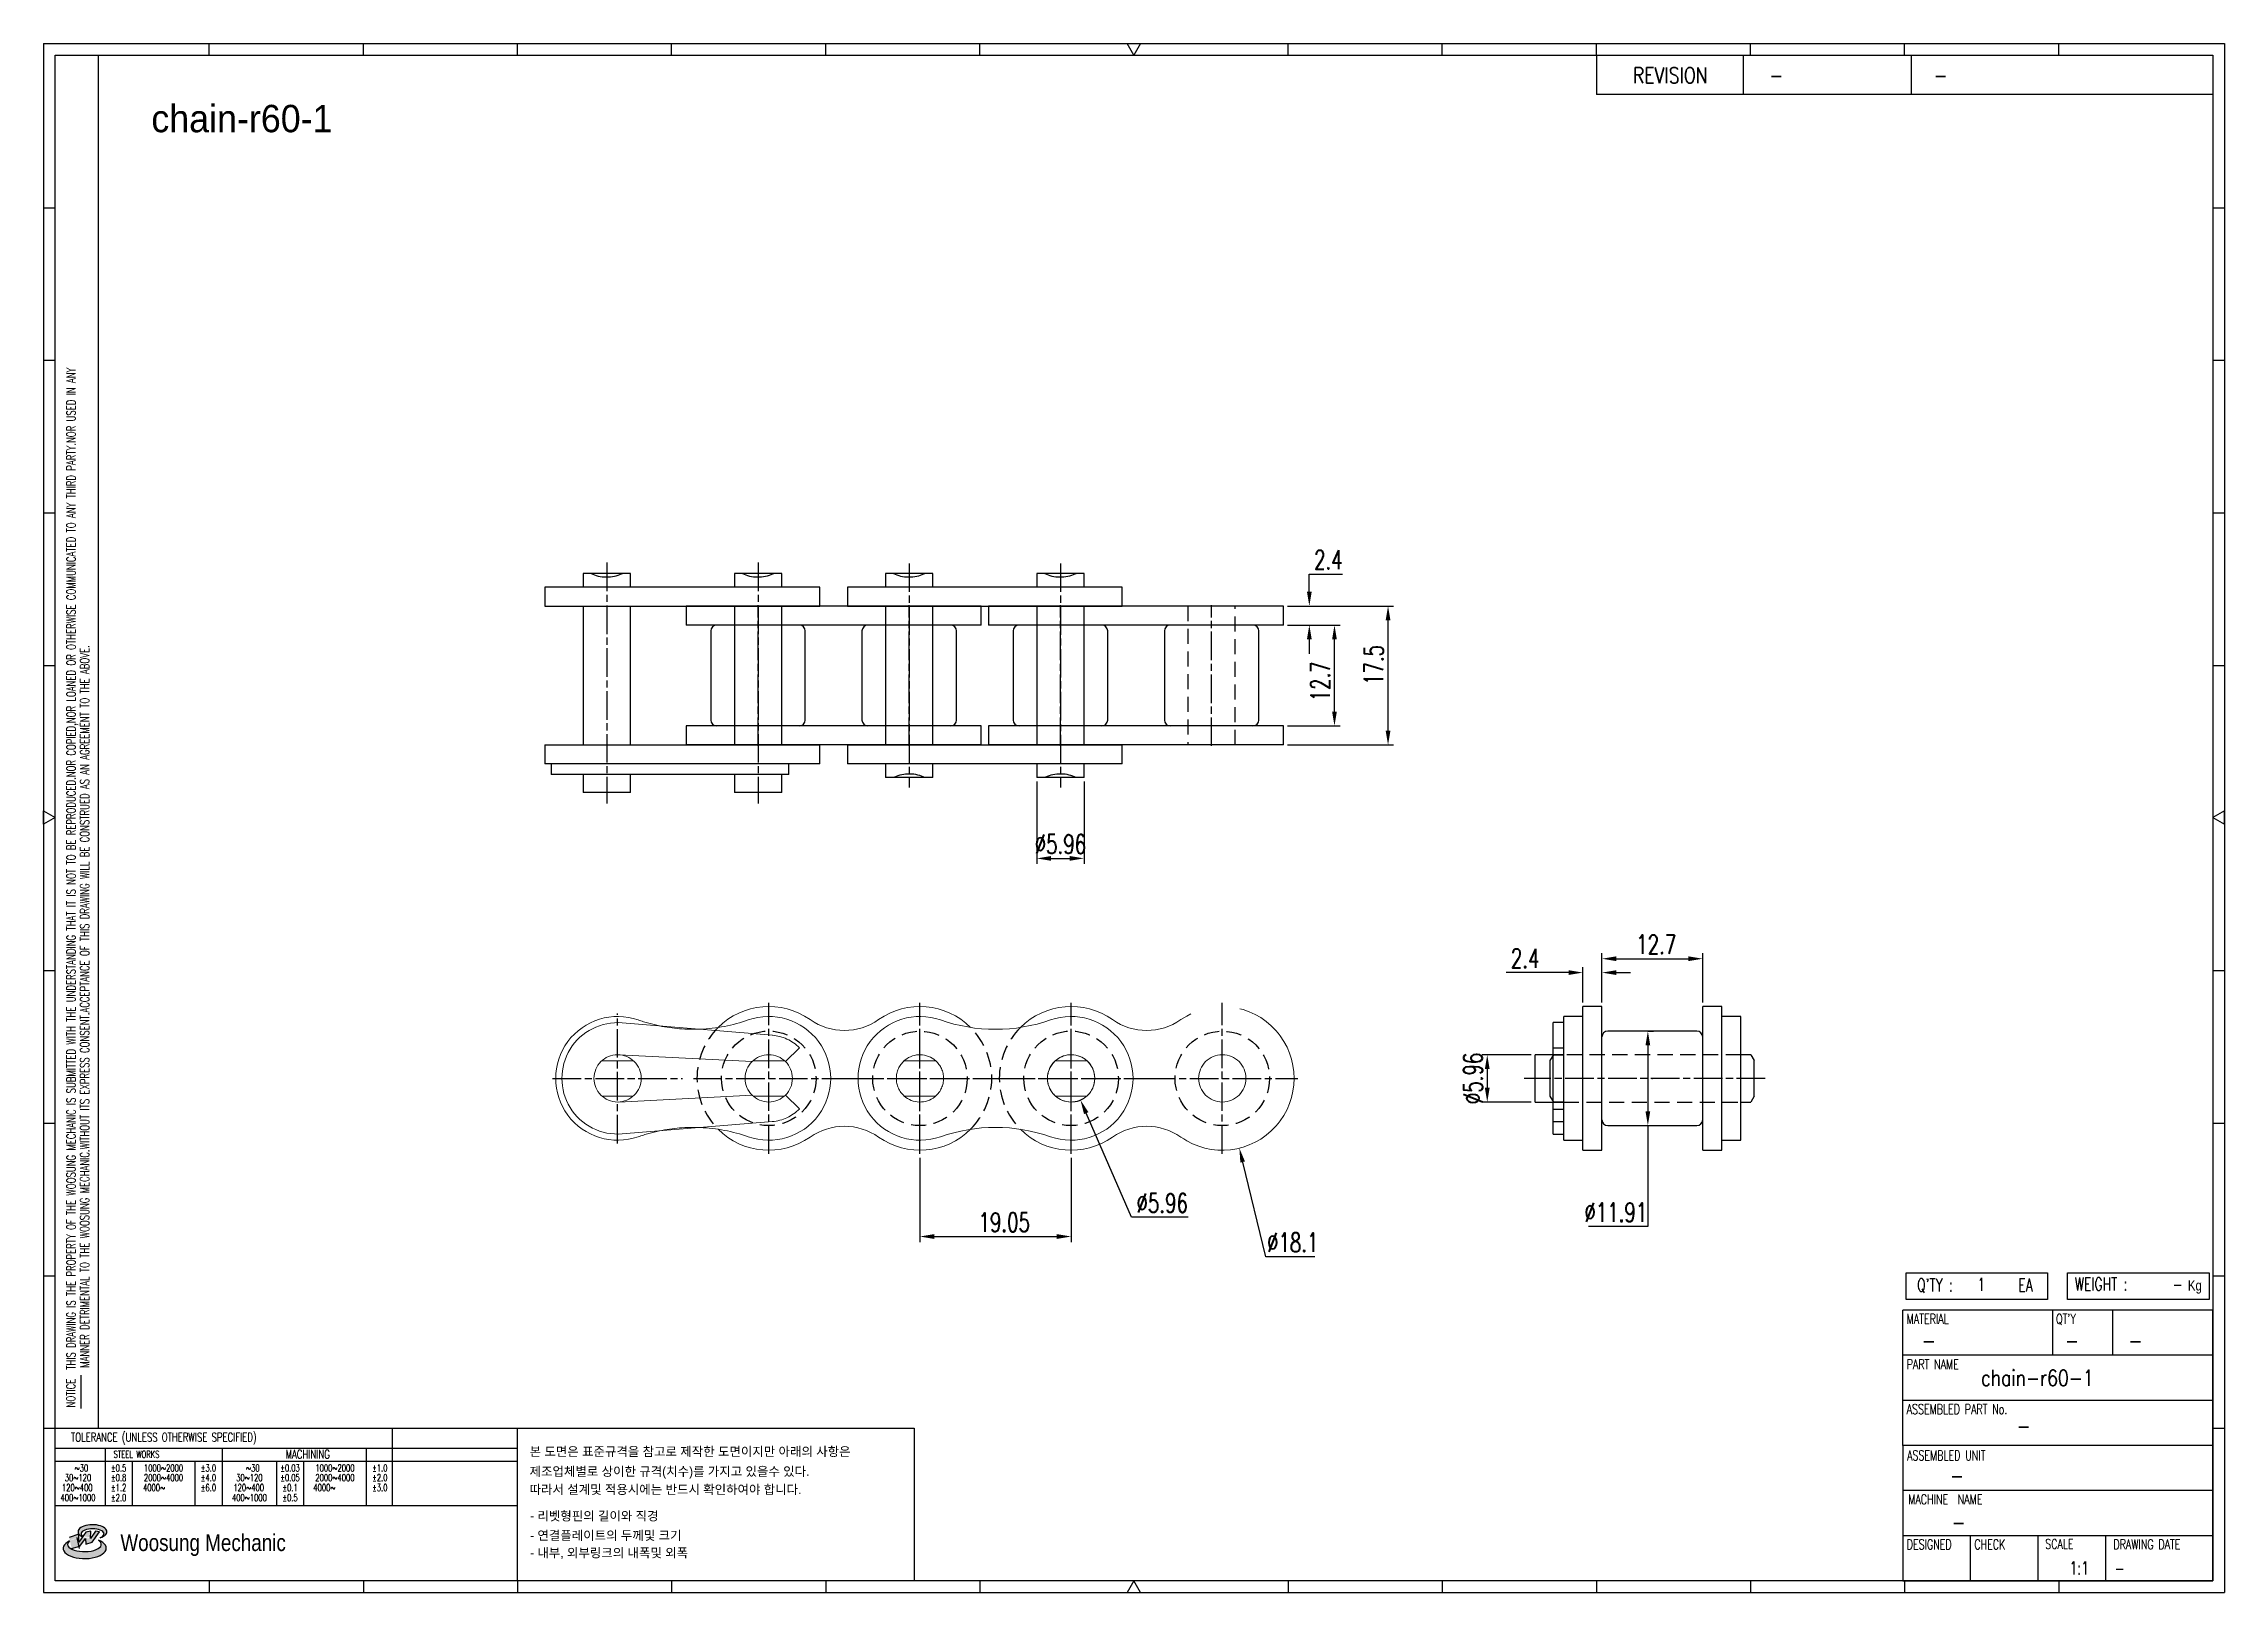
# Model space of a CAD drawing. Header units: millimetres. Extents: x 24932 to 25206, y 34 to 229.
import ezdxf
from ezdxf.enums import TextEntityAlignment as Align

# ---------------------------------------------------------------- set-up
doc = ezdxf.new("R2010")
doc.units = ezdxf.units.MM
for name, pattern in [('AM_ISO08W050', [18, 12, -1.5, 3, -1.5]), ('CENTER', [50.8, 31.75, -6.35, 6.35, -6.35]), ('HIDDEN', [9.525, 6.35, -3.175])]:
    doc.linetypes.add(name, pattern=pattern)
doc.layers.get('Defpoints').update_dxf_attribs({"color": 80})
doc.layers.add('2', color=7, linetype='CENTER', lineweight=13)
doc.layers.add('CL1', color=140, linetype='AM_ISO08W050', lineweight=25)
for name, color, linetype in [('3', 7, 'Continuous'), ('HID-01', 2, 'HIDDEN'), ('S-DIM', 7, 'Continuous'), ('TITLE', 7, 'Continuous'), ('도면레이아웃', 7, 'Continuous')]:
    doc.layers.add(name, color=color, linetype=linetype)
doc.styles.add('HAN', font='ROMANS.shx', dxfattribs={"width": 0.7, "bigfont": 'whgtxt.shx'})
doc.styles.add('HKD_ST2', font='romans.shx', dxfattribs={"width": 0.7, "height": 4, "bigfont": '@extfont2.shx'})
doc.styles.add('HSG', font='SIMPLEX.shx', dxfattribs={"width": 0.7, "bigfont": 'HSG.shx'})
doc.styles.add('MtXpl_', font='Gulim.ttf')
doc.styles.add('SLDTEXTSTYLE4', font='arial.ttf', dxfattribs={"width": 0.8})
doc.styles.get("Standard").update_dxf_attribs({"font": 'arial.ttf'})
doc.dimstyles.new('APP1', dxfattribs={"dimtxt": 2.4, "dimasz": 1.8, "dimexe": 0.7, "dimexo": 0.5, "dimgap": 0.6, "dimtad": 1, "dimtoh": 1, "dimrnd": 0.01, "dimzin": 9, "dimdsep": 46, "dimtxsty": 'HSG', "dimcen": 0, "dimclrd": 1, "dimclre": 1, "dimclrt": 256, "dimazin": 2, "dimtp": 1, "dimtm": 1, "dimtfac": 0.5, "dimtofl": 0, "dimtmove": 0, "dimatfit": 3, "dimfxl": 0, "dimtvp": 1, "dimtolj": 2, "dimlwd": -1, "dimlwe": -1, "dimarcsym": 0})

# ---------------------------------------------------------------- blocks, each defined once
blk = doc.blocks.new('as5tr')
at = {"layer": '3'}
for p, q in [((85.25, 8.75), (48.1, 8.75)), ((48.1, 8.75), (48.1, 6.35)), ((85.25, 6.35), (85.25, 8.75)), ((85.25, 6.35), (48.1, 6.35)), ((51.195, 5.61158), (51.195, -5.61158)), ((63.105, -5.61158), (63.105, 5.61158)), ((70.245, 5.61158), (70.245, -5.61158)), ((82.155, -5.61158), (82.155, 5.61158)), ((85.25, -6.35), (48.1, -6.35)), ((48.1, -6.35), (48.1, -8.75)), ((85.25, -8.75), (85.25, -6.35)), ((85.25, -8.75), (48.1, -8.75))]:
    blk.add_line(p, q, dxfattribs=at)
for centre, start, end in [((51.93342, 5.61158), 90, 180), ((62.36658, 5.61158), 360, 90), ((70.98342, 5.61158), 90, 180), ((81.41658, 5.61158), 360, 90), ((51.93342, -5.61158), 180, 270), ((62.36658, -5.61158), 270, 0), ((70.98342, -5.61158), 180, 270), ((81.41658, -5.61158), 270, 0)]:
    blk.add_arc(centre, 0.73842, start, end, dxfattribs=at)
at = {"layer": 'CL1', "ltscale": 0.3}
for p, q in [((57.15, -8.87), (57.15, 8.87)), ((76.2, -8.87), (76.2, 8.87))]:
    blk.add_line(p, q, dxfattribs=at)
at = {"layer": 'HID-01', "ltscale": 0.3}
for p, q in [((54.17, 8.75), (54.17, -8.75)), ((60.13, -8.75), (60.13, 8.75)), ((73.22, 8.75), (73.22, -8.75)), ((79.18, -8.75), (79.18, 8.75))]:
    blk.add_line(p, q, dxfattribs=at)
blk = doc.blocks.new('45adsrfgeg')
at = {"layer": '3'}
for p, q in [((64.95, 11.15), (30.3, 11.15)), ((30.3, 11.15), (30.3, 8.75)), ((41.08, 12.85), (35.12, 12.85)), ((35.12, 12.85), (35.12, 11.15)), ((41.08, 11.15), (41.08, 12.85)), ((60.13, 12.85), (54.17, 12.85)), ((54.17, 12.85), (54.17, 11.15)), ((60.13, 11.15), (60.13, 12.85)), ((64.95, 8.75), (64.95, 11.15)), ((30.3, 8.75), (64.95, 8.75)), ((35.12, 8.75), (35.12, -8.75)), ((41.08, -8.75), (41.08, 8.75)), ((54.17, 8.75), (54.17, -8.75)), ((60.13, -8.75), (60.13, 8.75)), ((30.3, -8.75), (64.95, -8.75)), ((30.3, -8.75), (30.3, -11.15)), ((64.95, -11.15), (64.95, -8.75)), ((64.95, -11.15), (30.3, -11.15)), ((35.12, -11.15), (35.12, -12.85)), ((41.08, -12.85), (35.12, -12.85)), ((41.08, -12.85), (41.08, -11.15)), ((54.17, -11.15), (54.17, -12.85)), ((60.13, -12.85), (54.17, -12.85)), ((60.13, -12.85), (60.13, -11.15))]:
    blk.add_line(p, q, dxfattribs=at)
for points in [[(36.13, 12.85), (36.33, 12.76), (36.55, 12.67), (36.77, 12.6), (37.01, 12.54), (37.26, 12.49), (37.51, 12.45), (37.77, 12.43), (38.03, 12.42), (38.29, 12.42), (38.55, 12.44), (38.8, 12.47), (39.05, 12.51), (39.29, 12.56), (39.53, 12.63), (39.75, 12.71), (39.96, 12.8), (40.07, 12.85)], [(55.18, 12.85), (55.38, 12.76), (55.6, 12.67), (55.82, 12.6), (56.06, 12.54), (56.31, 12.49), (56.56, 12.45), (56.82, 12.43), (57.08, 12.42), (57.34, 12.42), (57.6, 12.44), (57.85, 12.47), (58.1, 12.51), (58.34, 12.56), (58.58, 12.63), (58.8, 12.71), (59.01, 12.8), (59.12, 12.85)], [(40.07, -12.85), (39.87, -12.76), (39.65, -12.67), (39.43, -12.6), (39.19, -12.54), (38.94, -12.49), (38.69, -12.45), (38.43, -12.43), (38.17, -12.42), (37.91, -12.42), (37.65, -12.44), (37.4, -12.47), (37.15, -12.51), (36.91, -12.56), (36.67, -12.63), (36.45, -12.71), (36.24, -12.8), (36.13, -12.85)], [(59.12, -12.85), (58.92, -12.76), (58.7, -12.67), (58.48, -12.6), (58.24, -12.54), (57.99, -12.49), (57.74, -12.45), (57.48, -12.43), (57.22, -12.42), (56.96, -12.42), (56.7, -12.44), (56.45, -12.47), (56.2, -12.51), (55.96, -12.56), (55.72, -12.63), (55.5, -12.71), (55.29, -12.8), (55.18, -12.85)]]:
    blk.add_lwpolyline(points, dxfattribs=at)
at = {"layer": 'CL1', "ltscale": 0.3}
for p, q in [((38.1, 14.13), (38.1, -14.13)), ((57.15, 14.13), (57.15, -14.13))]:
    blk.add_line(p, q, dxfattribs=at)
blk = doc.blocks.new('rt67sfg')
at = {"layer": '3'}
for p, q in [((26.85, 11.15), (-7.8, 11.15)), ((-7.8, 11.15), (-7.8, 8.75)), ((-2.98, 12.85), (-2.98, 11.15)), ((2.98, 12.85), (-2.98, 12.85)), ((2.98, 11.15), (2.98, 12.85)), ((16.07, 12.85), (16.07, 11.15)), ((22.03, 12.85), (16.07, 12.85)), ((22.03, 11.15), (22.03, 12.85)), ((26.85, 8.75), (26.85, 11.15)), ((-7.8, 8.75), (26.85, 8.75)), ((-2.98, 8.75), (-2.98, -8.75)), ((2.98, -8.75), (2.98, 8.75)), ((16.07, 8.75), (16.07, -8.75)), ((22.03, -8.75), (22.03, 8.75)), ((-7.8, -8.75), (26.85, -8.75)), ((-7.8, -8.75), (-7.8, -11.15)), ((26.85, -11.15), (26.85, -8.75)), ((26.85, -11.15), (-7.8, -11.15)), ((-7.02, -11.15), (-7.02, -12.48)), ((22.91, -12.48), (-7.02, -12.48)), ((-2.98, -12.48), (-2.98, -14.75)), ((2.98, -14.75), (2.98, -12.48)), ((16.07, -12.48), (16.07, -14.75)), ((22.03, -14.75), (22.03, -12.48)), ((22.91, -12.48), (22.91, -11.15)), ((2.98, -14.75), (-2.98, -14.75)), ((22.03, -14.75), (16.07, -14.75))]:
    blk.add_line(p, q, dxfattribs=at)
for points in [[(-1.97, 12.85), (-1.77, 12.76), (-1.55, 12.67), (-1.33, 12.6), (-1.09, 12.54), (-0.84, 12.49), (-0.59, 12.45), (-0.33, 12.43), (-0.07, 12.42), (0.19, 12.42), (0.45, 12.44), (0.7, 12.47), (0.95, 12.51), (1.19, 12.56), (1.43, 12.63), (1.65, 12.71), (1.86, 12.8), (1.97, 12.85)], [(17.08, 12.85), (17.28, 12.76), (17.5, 12.67), (17.72, 12.6), (17.96, 12.54), (18.21, 12.49), (18.46, 12.45), (18.72, 12.43), (18.98, 12.42), (19.24, 12.42), (19.5, 12.44), (19.75, 12.47), (20, 12.51), (20.24, 12.56), (20.48, 12.63), (20.7, 12.71), (20.91, 12.8), (21.02, 12.85)]]:
    blk.add_lwpolyline(points, dxfattribs=at)
at = {"layer": 'CL1', "ltscale": 0.3}
for p, q in [((0, 14.23), (0, -16.13)), ((19.05, 14.23), (19.05, -16.13))]:
    blk.add_line(p, q, dxfattribs=at)
blk = doc.blocks.new('r4t5')
at = {"layer": '2'}
for centre in [(57.15, 0), (76.2, 0)]:
    blk.add_circle(centre, 2.98, dxfattribs=at)
for centre, radius, start, end in [((57.15, 0), 9.05, 54.8472, 134.9023), ((76.2, 0), 9.05, 234.8472, 125.1528), ((66.67, 13.53), 7.49, 234.8472, 305.1528), ((57.15, 0), 9.05, 225.0977, 305.1528), ((66.67, -13.53), 7.49, 54.8472, 125.1528)]:
    blk.add_arc(centre, radius, start, end, dxfattribs=at)
at = {"layer": 'CL1', "ltscale": 0.3}
for p, q in [((57.15, -9.5), (57.15, 9.5)), ((76.2, -9.5), (76.2, 9.5)), ((47.65, 0), (66.65, 0)), ((66.7, 0), (85.7, 0))]:
    blk.add_line(p, q, dxfattribs=at)
at = {"layer": 'HID-01', "ltscale": 0.3}
for centre, radius in [((57.15, 0), 5.96), ((76.2, 0), 5.95)]:
    blk.add_circle(centre, radius, dxfattribs=at)
blk.add_arc((57.15, 0), 9.05, 134.9023, 225.0977, dxfattribs=at)
blk = doc.blocks.new('trgh')
at = {"layer": '2'}
for centre, radius, start, end in [((19.05, 0), 9.05, 54.8472, 134.9023), ((38.1, 0), 9.05, 45.0977, 125.1528), ((28.58, 13.53), 7.49, 234.8472, 305.1528), ((19.05, 0), 9.05, 225.0977, 305.1528), ((28.58, -13.53), 7.49, 54.8472, 125.1528), ((38.1, 0), 9.05, 234.8472, 314.9023)]:
    blk.add_arc(centre, radius, start, end, dxfattribs=at)
at = {"layer": 'CL1', "ltscale": 0.3}
for p, q in [((19.05, -9.5), (19.05, 9.5)), ((38.1, -9.5), (38.1, 9.5)), ((9.55, 0), (28.55, 0)), ((28.6, 0), (47.6, 0))]:
    blk.add_line(p, q, dxfattribs=at)
at = {"layer": 'HID-01', "ltscale": 0.3}
for centre, radius in [((19.05, 0), 5.96), ((38.1, 0), 5.95)]:
    blk.add_circle(centre, radius, dxfattribs=at)
for centre, start, end in [((19.05, 0), 134.9023, 225.0977), ((38.1, 0), 314.9023, 45.0977)]:
    blk.add_arc(centre, 9.05, start, end, dxfattribs=at)
blk = doc.blocks.new('6udfghad')
at = {"layer": '2'}
for p, q in [((40.07, 2.23), (36.13, 2.23)), ((59.12, 2.23), (55.18, 2.23)), ((40.07, -2.23), (36.13, -2.23)), ((59.12, -2.23), (55.18, -2.23))]:
    blk.add_line(p, q, dxfattribs=at)
for points in [[(40.07, 2.23), (39.87, 2.4), (39.65, 2.54), (39.43, 2.67), (39.19, 2.77), (38.94, 2.86), (38.69, 2.92), (38.43, 2.96), (38.17, 2.98), (37.91, 2.97), (37.65, 2.95), (37.4, 2.9), (37.15, 2.82), (36.91, 2.73), (36.67, 2.62), (36.45, 2.48), (36.24, 2.33), (36.13, 2.23)], [(59.12, 2.23), (58.92, 2.4), (58.7, 2.54), (58.48, 2.67), (58.24, 2.77), (57.99, 2.86), (57.74, 2.92), (57.48, 2.96), (57.22, 2.98), (56.96, 2.97), (56.7, 2.95), (56.45, 2.9), (56.2, 2.82), (55.96, 2.73), (55.72, 2.62), (55.5, 2.48), (55.29, 2.33), (55.18, 2.23)], [(36.13, -2.23), (36.33, -2.4), (36.55, -2.54), (36.77, -2.67), (37.01, -2.77), (37.26, -2.86), (37.51, -2.92), (37.77, -2.96), (38.03, -2.98), (38.29, -2.97), (38.55, -2.95), (38.8, -2.9), (39.05, -2.82), (39.29, -2.73), (39.53, -2.62), (39.75, -2.48), (39.96, -2.33), (40.07, -2.23)], [(55.18, -2.23), (55.38, -2.4), (55.6, -2.54), (55.82, -2.67), (56.06, -2.77), (56.31, -2.86), (56.56, -2.92), (56.82, -2.96), (57.08, -2.98), (57.34, -2.97), (57.6, -2.95), (57.85, -2.9), (58.1, -2.82), (58.34, -2.73), (58.58, -2.62), (58.8, -2.48), (59.01, -2.33), (59.12, -2.23)]]:
    blk.add_lwpolyline(points, dxfattribs=at)
for centre, radius, start, end in [((38.1, 0), 7.8, 70.6198, 289.3802), ((47.62, 27.08), 20.9, 250.6198, 289.3802), ((57.15, 0), 7.8, 250.6198, 109.3802), ((38.1, 0), 2.98, 131.4096, 228.5904), ((38.1, 0), 2.98, 311.4096, 48.5904), ((57.15, 0), 2.98, 131.4096, 228.5904), ((57.15, 0), 2.98, 311.4096, 48.5904), ((47.62, -27.08), 20.9, 70.6198, 109.3802)]:
    blk.add_arc(centre, radius, start, end, dxfattribs=at)
at = {"layer": 'CL1', "ltscale": 0.3}
for p, q in [((38.1, -8.19), (38.1, 8.19)), ((57.15, -8.19), (57.15, 8.19)), ((29.91, 0), (46.29, 0)), ((48.96, 0), (65.34, 0))]:
    blk.add_line(p, q, dxfattribs=at)
blk = doc.blocks.new('tryyt')
at = {"layer": '2'}
for p, q in [((19.5, 5.44), (0.57, 7)), ((0.15, 2.98), (16.94, 2.11)), ((21.16, 2.11), (22.91, 3.86)), ((1.97, 2.23), (-1.97, 2.23)), ((21.02, 2.23), (17.08, 2.23)), ((1.97, -2.23), (-1.97, -2.23)), ((16.94, -2.11), (0.15, -2.98)), ((21.02, -2.23), (17.08, -2.23)), ((22.91, -3.86), (21.16, -2.11)), ((0.57, -7), (19.5, -5.44))]:
    blk.add_line(p, q, dxfattribs=at)
for centre in [(0, 0), (19.05, 0)]:
    blk.add_circle(centre, 2.98, dxfattribs=at)
for centre, radius, start, end in [((0, 0), 7.8, 70.6198, 289.3802), ((0, 0), 7.02, 85.3028, 274.6972), ((9.53, 27.08), 20.9, 250.6198, 258.2675), ((9.53, 27.08), 20.9, 258.2675, 272.3381), ((9.53, 27.08), 20.9, 272.3381, 289.3802), ((19.05, 0), 7.8, 250.6198, 109.3802), ((19.05, 0), 5.46, 45, 85.3028), ((19.05, 0), 5.46, 274.6972, 315), ((9.53, -27.08), 20.9, 101.7325, 109.3802), ((9.53, -27.08), 20.9, 87.6619, 101.7325), ((9.53, -27.08), 20.9, 70.6198, 87.6619)]:
    blk.add_arc(centre, radius, start, end, dxfattribs=at)
at = {"layer": 'CL1', "ltscale": 0.3}
for p, q in [((0, -8.19), (0, 8.19)), ((-8.19, 0), (8.19, 0))]:
    blk.add_line(p, q, dxfattribs=at)
blk = doc.blocks.new('MAST')
at = {"layer": '도면레이아웃'}
h = blk.add_hatch(color=10, dxfattribs=at)
h.paths.add_polyline_path([(1.544, 35.177), (1.554, 34.966), (1.779, 35.034), (2.054, 35.422), (1.908, 35.446), (1.728, 35.167), (1.741, 35.439), (1.547, 35.405), (1.292, 35.041), (1.295, 35.33), (0.943, 35.208), (1.03, 34.8), (1.336, 34.885)])
edge = h.paths.add_edge_path()
edge.add_ellipse((1.795, 35.421), major_axis=(-0.53, 0), ratio=0.487785, start_angle=122.36065, end_angle=403.39574)
edge.add_line((1.411, 35.244), (1.419, 35.261))
edge.add_ellipse((1.798, 35.344), major_axis=(-0.423, 0), ratio=0.444396, start_angle=131.58977, end_angle=386.19408, ccw=False)
edge = h.paths.add_edge_path()
edge.add_ellipse((1.512, 34.815), major_axis=(-0.793, 0), ratio=0.480113, start_angle=314.67633, end_angle=590.85213)
edge.add_ellipse((1.501, 34.958), major_axis=(-0.62, 0), ratio=0.43311, start_angle=331.7024, end_angle=574.42495, ccw=False)
at = {"color": 140}
for p, q in [((0, 90.118), (80.15, 90.118)), ((0, 90.118), (0, 33.191)), ((80.15, 90.118), (80.15, 33.191)), ((57.068, 89.693), (57.068, 88.246)), ((62.47, 89.693), (62.47, 88.246)), ((68.635, 89.693), (68.635, 88.246)), ((79.725, 88.246), (57.068, 88.246)), ((68.449, 43.961), (68.449, 44.936)), ((68.449, 44.936), (73.654, 44.936)), ((73.654, 44.936), (73.654, 43.961)), ((74.39, 43.961), (74.39, 44.936)), ((74.39, 44.936), (79.595, 44.936)), ((79.595, 44.936), (79.595, 43.961)), ((68.336, 38.59), (68.336, 43.563)), ((79.725, 43.563), (68.336, 43.563)), ((73.654, 43.961), (68.449, 43.961)), ((73.827, 43.563), (73.827, 41.905)), ((79.595, 43.961), (74.39, 43.961)), ((76.037, 43.563), (76.037, 41.905)), ((79.725, 38.59), (79.725, 43.563)), ((79.725, 41.905), (68.336, 41.905)), ((79.725, 40.248), (68.336, 40.248)), ((68.336, 38.59), (68.336, 33.616)), ((79.725, 38.59), (68.336, 38.59)), ((79.725, 33.616), (79.725, 38.59)), ((79.725, 36.932), (68.336, 36.932)), ((79.725, 35.274), (68.336, 35.274)), ((70.822, 33.616), (70.822, 35.274)), ((73.309, 33.616), (73.309, 35.274)), ((75.796, 33.616), (75.796, 35.274)), ((0, 33.191), (80.15, 33.191)), ((68.336, 33.616), (79.725, 33.616))]:
    blk.add_line(p, q, dxfattribs=at)
for p, q in [((6.089, 89.693), (6.089, 90.118)), ((11.753, 89.693), (11.753, 90.118)), ((17.418, 89.693), (17.418, 90.118)), ((23.082, 89.693), (23.082, 90.118)), ((28.746, 89.693), (28.746, 90.118)), ((34.411, 89.693), (34.411, 90.118)), ((45.739, 89.693), (45.739, 90.118)), ((51.404, 89.693), (51.404, 90.118)), ((57.068, 89.693), (57.068, 90.118)), ((62.732, 89.693), (62.732, 90.118)), ((68.397, 89.693), (68.397, 90.118)), ((74.061, 89.693), (74.061, 90.118)), ((0, 84.085), (0.425, 84.085)), ((79.725, 84.085), (80.15, 84.085)), ((0, 78.478), (0.425, 78.478)), ((79.725, 78.478), (80.15, 78.478)), ((0, 72.87), (0.425, 72.87)), ((79.725, 72.87), (80.15, 72.87)), ((0, 67.262), (0.425, 67.262)), ((79.725, 67.262), (80.15, 67.262)), ((0, 56.047), (0.425, 56.047)), ((79.725, 56.047), (80.15, 56.047)), ((0, 50.439), (0.425, 50.439)), ((79.725, 50.439), (80.15, 50.439)), ((0, 44.832), (0.425, 44.832)), ((79.725, 44.832), (80.15, 44.832)), ((1.377, 39.947), (1.377, 41.174)), ((0, 39.224), (0.425, 39.224)), ((79.725, 39.224), (80.15, 39.224)), ((6.089, 33.616), (6.089, 33.191)), ((11.753, 33.616), (11.753, 33.191)), ((17.418, 33.616), (17.418, 33.191)), ((23.082, 33.616), (23.082, 33.191)), ((28.746, 33.616), (28.746, 33.191)), ((34.411, 33.616), (34.411, 33.191)), ((45.739, 33.616), (45.739, 33.191)), ((51.404, 33.616), (51.404, 33.191)), ((57.068, 33.616), (57.068, 33.191)), ((62.732, 33.616), (62.732, 33.191)), ((68.397, 33.616), (68.397, 33.191)), ((74.061, 33.616), (74.061, 33.191))]:
    blk.add_line(p, q)
at = {"color": 2}
for p, q in [((2.017, 39.224), (2.017, 89.693)), ((0.425, 39.224), (17.418, 39.224)), ((0.425, 38.487), (17.418, 38.487)), ((2.257, 38.487), (2.257, 36.382)), ((6.557, 38.5), (6.557, 36.382)), ((11.857, 38.487), (11.857, 36.382)), ((12.816, 39.224), (12.816, 36.382)), ((17.418, 33.616), (17.418, 39.224)), ((0.425, 38.012), (17.418, 38.012)), ((3.257, 38.012), (3.257, 36.382)), ((5.557, 38.012), (5.557, 36.382)), ((8.557, 38.012), (8.557, 36.382)), ((9.557, 38.026), (9.557, 36.382)), ((0.425, 36.382), (17.418, 36.382))]:
    blk.add_line(p, q, dxfattribs=at)
for points in [[(40.075, 89.693), (39.83, 90.118), (40.32, 90.118)], [(0.425, 61.679), (0, 61.433), (0, 61.924)], [(79.725, 61.679), (80.15, 61.433), (80.15, 61.924)], [(40.075, 33.616), (39.83, 33.191), (40.32, 33.191)]]:
    blk.add_lwpolyline(points, close=True)
at = {"color": 140}
blk.add_lwpolyline([(0.425, 89.693), (79.725, 89.693), (79.725, 33.616), (0.425, 33.616)], close=True, dxfattribs=at)
at = {"layer": '도면레이아웃'}
for p, q in [((1.295, 35.33), (0.943, 35.208)), ((1.547, 35.405), (1.292, 35.041)), ((1.292, 35.041), (1.295, 35.33)), ((1.741, 35.439), (1.547, 35.405)), ((1.908, 35.446), (1.728, 35.167)), ((1.728, 35.167), (1.741, 35.439)), ((1.779, 35.034), (2.054, 35.422)), ((2.054, 35.422), (1.908, 35.446)), ((1.03, 34.8), (1.336, 34.885)), ((1.224, 35.208), (1.311, 34.8)), ((1.224, 35.208), (1.224, 35.208)), ((1.336, 34.885), (1.544, 35.177)), ((1.419, 35.261), (1.411, 35.244)), ((1.544, 35.177), (1.554, 34.966)), ((1.554, 34.966), (1.779, 35.034))]:
    blk.add_line(p, q, dxfattribs=at)
for centre, major_axis, ratio, start_param, end_param in [((1.795, 35.421), (-0.53, 0), 0.487785, 2.135596, 7.040584), ((1.798, 35.344), (-0.423, 0), 0.444396, 2.296675, 6.740358), ((1.512, 34.815), (-0.793, 0), 0.480113, 5.492138, 10.312315), ((1.501, 34.958), (-0.62, 0), 0.43311, 5.789299, 10.025607)]:
    blk.add_ellipse(centre, major_axis=major_axis, ratio=ratio, start_param=start_param, end_param=end_param, dxfattribs=at)
for s, height, style, width, p in [('REVISION', 0.5806, 'HAN', 0.8, (58.415, 88.664)), ('-', 0.581, 'HAN', 0.8, (63.426, 88.664)), ('-', 0.581, 'HAN', 0.8, (69.468, 88.664)), ("Q'TY : ", 0.4746, 'HKD_ST2', 0.7, (68.857, 44.253)), ('1', 0.475, 'HKD_ST2', 0.7, (71.071, 44.275)), ('EA', 0.4746, 'HKD_ST2', 0.7, (72.578, 44.253)), ('WEIGHT : ', 0.4746, 'HKD_ST2', 0.7, (74.65, 44.286)), ('-', 0.581, 'HAN', 0.8, (69.029, 42.157)), ('-', 0.581, 'HAN', 0.8, (74.289, 42.157)), ('-', 0.581, 'HAN', 0.8, (76.623, 42.157)), ('-', 0.581, 'HAN', 0.8, (72.515, 39.013)), ('-', 0.581, 'HAN', 0.8, (70.067, 37.189)), ('-', 0.581, 'HAN', 0.8, (70.126, 35.48)), ('1:1', 0.4746, 'HKD_ST2', 0.7, (74.458, 33.848)), ('-', 0.475, 'HKD_ST2', 0.7, (76.112, 33.837))]:
    blk.add_text(s, height=height, dxfattribs=dict(style=style, width=width)).set_placement(p)
at = {"color": 6, "style": 'HKD_ST2', "width": 0.7}
for s, p in [(' THIS DRAWING IS THE PROPERTY OF THE WOOSUNG MECHANIC IS SUBMITTED WITH THE UNDERSTANDING THAT IT IS NOT TO BE REPRODUCED.NOR COPIED,NOR LOANED OR OTHERWISE COMMUNICATED TO ANY THIRD PARTY.NOR USED IN ANY', (1.173, 41.217)), ('MANNER DETRIMENTAL TO THE WOOSUNG MECHANIC.WITHOUT ITS EXPRESS CONSENT.ACCEPTANCE OF THIS DRAWING WILL BE CONSTRUED AS AN AGREEMENT TO THE ABOVE.', (1.672, 41.447))]:
    blk.add_text(s, height=0.326266, rotation=90, dxfattribs=at).set_placement(p)
at = {"style": 'HKD_ST2', "width": 0.7}
blk.add_text('-', height=0.475, dxfattribs=at).set_placement((78.613, 44.286), align=Align.RIGHT)
at = {"color": 254, "style": 'HKD_ST2', "width": 0.7}
for s, height, p in [('MATERIAL', 0.3651, (68.474, 43.425)), ("QT'Y", 0.3651, (73.965, 43.425)), ('PART NAME', 0.3651, (68.474, 41.756)), ('ASSEMBLED PART No.', 0.36511, (68.474, 40.109)), ('ASSEMBLED UNIT', 0.36511, (68.49, 38.408)), ('MACHINE  NAME', 0.36511, (68.532, 36.794)), ('DESIGNED', 0.3651, (68.474, 35.136)), ('CHECK', 0.3651, (70.961, 35.136)), ('SCALE', 0.3651, (73.566, 35.153)), ('DRAWING DATE', 0.36511, (76.071, 35.141))]:
    blk.add_text(s, height=height, dxfattribs=at).set_placement(p, align=Align.TOP_LEFT)
at = {"style": 'HKD_ST2', "width": 0.7}
blk.add_text('NOTICE', height=0.3263, rotation=90, dxfattribs=at).set_placement((1.163, 39.988))
blk.add_text('TOLERANCE (UNLESS OTHERWISE SPECIFIED)', height=0.32627, dxfattribs=at).set_placement((4.417, 38.896), align=Align.MIDDLE_CENTER)
at = {"color": 4, "style": 'HKD_ST2', "width": 0.7}
for s, height, p in [('%%12630', 0.261, (1.389, 37.762)), ('1000%%1262000', 0.26101, (4.407, 37.762)), ('%%12630', 0.261, (7.689, 37.762)), ('1000%%1262000', 0.26101, (10.707, 37.762)), ('120%%126400', 0.26101, (1.237, 37.045)), ('30%%126120', 0.261, (1.263, 37.411)), ('4000%%126', 0.261, (4.061, 37.045)), ('2000%%1264000', 0.26101, (4.407, 37.411)), ('120%%126400', 0.26101, (7.537, 37.045)), ('30%%126120', 0.261, (7.563, 37.411)), ('4000%%126', 0.261, (10.321, 37.045)), ('2000%%1264000', 0.26101, (10.707, 37.411)), ('400%%1261000', 0.26101, (1.263, 36.67)), ('400%%1261000', 0.26101, (7.563, 36.67))]:
    blk.add_text(s, height=height, dxfattribs=at).set_placement(p, align=Align.MIDDLE_CENTER)
for s, height, p in [('%%P0.5', 0.261, (2.757, 37.762)), ('STEEL WORKS', 0.26101, (3.416, 38.268)), ('%%P3.0', 0.261, (6.057, 37.762)), ('%%P0.03', 0.261, (9.057, 37.762)), ('MACHINING', 0.3263, (9.707, 38.27)), ('%%P1.0', 0.261, (12.357, 37.762)), ('%%P0.8', 0.261, (2.757, 37.411)), ('%%P1.2', 0.261, (2.757, 37.045)), ('%%P4.0', 0.261, (6.057, 37.411)), ('%%P6.0', 0.261, (6.057, 37.045)), ('%%P0.05', 0.261, (9.057, 37.411)), ('%%P0.1', 0.261, (9.057, 37.045)), ('%%P2.0', 0.261, (12.357, 37.411)), ('%%P3.0', 0.261, (12.357, 37.045)), ('%%P2.0', 0.261, (2.757, 36.67)), ('%%P0.5', 0.261, (9.057, 36.67))]:
    blk.add_text(s, height=height, dxfattribs=at).set_placement(p, align=Align.MIDDLE)
at = {"color": 1, "style": 'SLDTEXTSTYLE4', "width": 0.8}
blk.add_text('Woosung Mechanic', height=0.61957, dxfattribs=at).set_placement((2.822, 34.711))
at = {"layer": 'TITLE', "width": 0.8}
blk.add_text('Kg', height=0.3789, dxfattribs=at).set_placement((78.807, 44.286))
blk = doc.blocks.new('*D9')
at = {"layer": 'Defpoints', "color": 0, "transparency": 16777216}
for p in [(25087.88, 155.47), (25094.32, 155.47), (25087.88, 142.77)]:
    blk.add_point(p, dxfattribs=at)
at = {"layer": 'S-DIM', "color": 1, "linetype": 'ByBlock', "transparency": 16777216}
for p, q in [((25088.38, 155.47), (25095.02, 155.47)), ((25094.32, 144.57), (25094.32, 153.67)), ((25088.38, 142.77), (25095.02, 142.77))]:
    blk.add_line(p, q, dxfattribs=at)
at = {"layer": 'S-DIM', "color": 1, "transparency": 16777216}
for points in [[(25094.02, 153.67), (25094.62, 153.67), (25094.32, 155.47)], [(25094.02, 144.57), (25094.62, 144.57), (25094.32, 142.77)]]:
    blk.add_solid(points, dxfattribs=at)
at = {"layer": 'S-DIM', "transparency": 16777216, "insert": (25092.52, 148.38), "char_height": 2.4, "attachment_point": 5, "rotation": 90, "style": 'HSG'}
blk.add_mtext('\\A2;12.7', dxfattribs=at)
blk = doc.blocks.new('*D10')
at = {"layer": 'Defpoints', "color": 0, "transparency": 16777216}
for p in [(25087.88, 157.87), (25091.15, 157.87), (25087.88, 155.47)]:
    blk.add_point(p, dxfattribs=at)
at = {"layer": 'S-DIM', "color": 1, "linetype": 'ByBlock', "transparency": 16777216}
for p, q in [((25091.15, 159.67), (25091.15, 161.9)), ((25091.15, 161.9), (25095.35, 161.9)), ((25088.38, 157.87), (25091.85, 157.87)), ((25088.38, 155.47), (25091.85, 155.47)), ((25091.15, 153.67), (25091.15, 151.87))]:
    blk.add_line(p, q, dxfattribs=at)
at = {"layer": 'S-DIM', "color": 1, "transparency": 16777216}
for points in [[(25090.85, 159.67), (25091.45, 159.67), (25091.15, 157.87)], [(25090.85, 153.67), (25091.45, 153.67), (25091.15, 155.47)]]:
    blk.add_solid(points, dxfattribs=at)
at = {"layer": 'S-DIM', "transparency": 16777216, "insert": (25093.55, 163.7), "char_height": 2.4, "attachment_point": 5, "style": 'HSG'}
blk.add_mtext('\\A2;2.4', dxfattribs=at)
blk = doc.blocks.new('*D11')
at = {"layer": 'Defpoints', "color": 0, "transparency": 16777216}
for p in [(25087.88, 157.87), (25101.07, 157.87), (25087.88, 140.37)]:
    blk.add_point(p, dxfattribs=at)
at = {"layer": 'S-DIM', "color": 1, "linetype": 'ByBlock', "transparency": 16777216}
for p, q in [((25088.38, 157.87), (25101.77, 157.87)), ((25101.07, 142.17), (25101.07, 156.07)), ((25088.38, 140.37), (25101.77, 140.37))]:
    blk.add_line(p, q, dxfattribs=at)
at = {"layer": 'S-DIM', "color": 1, "transparency": 16777216}
for points in [[(25100.77, 156.07), (25101.37, 156.07), (25101.07, 157.87)], [(25100.77, 142.17), (25101.37, 142.17), (25101.07, 140.37)]]:
    blk.add_solid(points, dxfattribs=at)
at = {"layer": 'S-DIM', "transparency": 16777216, "insert": (25099.27, 150.44), "char_height": 2.4, "attachment_point": 5, "rotation": 90, "style": 'HSG'}
blk.add_mtext('\\A2;17.5', dxfattribs=at)
blk = doc.blocks.new('*D12')
at = {"layer": 'Defpoints', "color": 0, "transparency": 16777216}
for p in [(25056.8, 136.27), (25062.76, 136.27), (25062.76, 126.07)]:
    blk.add_point(p, dxfattribs=at)
at = {"layer": 'S-DIM', "color": 1, "linetype": 'ByBlock', "transparency": 16777216}
for p, q in [((25056.8, 135.77), (25056.8, 125.37)), ((25062.76, 135.77), (25062.76, 125.37)), ((25058.6, 126.07), (25060.96, 126.07))]:
    blk.add_line(p, q, dxfattribs=at)
at = {"layer": 'S-DIM', "color": 1, "transparency": 16777216}
for points in [[(25058.6, 126.37), (25058.6, 125.77), (25056.8, 126.07)], [(25060.96, 126.37), (25060.96, 125.77), (25062.76, 126.07)]]:
    blk.add_solid(points, dxfattribs=at)
at = {"layer": 'S-DIM', "transparency": 16777216, "insert": (25059.78, 127.87), "char_height": 2.4, "attachment_point": 5, "style": 'HSG'}
blk.add_mtext('\\A2;%%c5.96', dxfattribs=at)
blk = doc.blocks.new('*D13')
at = {"layer": 'Defpoints', "color": 0, "transparency": 16777216}
for p in [(25042.08, 88.85), (25061.13, 88.85), (25061.13, 78.42)]:
    blk.add_point(p, dxfattribs=at)
at = {"layer": 'S-DIM', "color": 1, "linetype": 'ByBlock', "transparency": 16777216}
for p, q in [((25042.08, 88.35), (25042.08, 77.72)), ((25061.13, 88.35), (25061.13, 77.72)), ((25043.88, 78.42), (25059.33, 78.42))]:
    blk.add_line(p, q, dxfattribs=at)
at = {"layer": 'S-DIM', "color": 1, "transparency": 16777216}
for points in [[(25043.88, 78.72), (25043.88, 78.12), (25042.08, 78.42)], [(25059.33, 78.72), (25059.33, 78.12), (25061.13, 78.42)]]:
    blk.add_solid(points, dxfattribs=at)
at = {"layer": 'S-DIM', "transparency": 16777216, "insert": (25052.7, 80.22), "char_height": 2.4, "attachment_point": 5, "style": 'HSG'}
blk.add_mtext('\\A2;19.05', dxfattribs=at)
blk = doc.blocks.new('*D14')
at = {"layer": 'Defpoints', "color": 0, "transparency": 16777216}
for p in [(25133.32, 104.31), (25133.32, 92.4), (25133.81, 92.4)]:
    blk.add_point(p, dxfattribs=at)
at = {"layer": 'S-DIM', "color": 1, "linetype": 'ByBlock', "transparency": 16777216}
for p, q in [((25133.81, 102.51), (25133.81, 94.2)), ((25133.82, 104.31), (25134.51, 104.31)), ((25133.81, 92.4), (25133.81, 79.68)), ((25133.82, 92.4), (25134.51, 92.4)), ((25133.81, 79.68), (25126.33, 79.68))]:
    blk.add_line(p, q, dxfattribs=at)
at = {"layer": 'S-DIM', "color": 1, "transparency": 16777216}
for points in [[(25133.51, 102.51), (25134.11, 102.51), (25133.81, 104.31)], [(25133.51, 94.2), (25134.11, 94.2), (25133.81, 92.4)]]:
    blk.add_solid(points, dxfattribs=at)
at = {"layer": 'S-DIM', "transparency": 16777216, "insert": (25129.77, 81.48), "char_height": 2.4, "attachment_point": 5, "style": 'HSG'}
blk.add_mtext('\\A2;%%c11.91', dxfattribs=at)
blk = doc.blocks.new('*D15')
at = {"layer": 'Defpoints', "color": 0, "transparency": 16777216}
for p in [(25140.72, 113.43), (25128.02, 107.4), (25140.72, 107.4)]:
    blk.add_point(p, dxfattribs=at)
at = {"layer": 'S-DIM', "color": 1, "linetype": 'ByBlock', "transparency": 16777216}
for p, q in [((25128.02, 107.9), (25128.02, 114.13)), ((25129.82, 113.43), (25138.92, 113.43)), ((25140.72, 107.9), (25140.72, 114.13))]:
    blk.add_line(p, q, dxfattribs=at)
at = {"layer": 'S-DIM', "color": 1, "transparency": 16777216}
for points in [[(25129.82, 113.73), (25129.82, 113.13), (25128.02, 113.43)], [(25138.92, 113.73), (25138.92, 113.13), (25140.72, 113.43)]]:
    blk.add_solid(points, dxfattribs=at)
at = {"layer": 'S-DIM', "transparency": 16777216, "insert": (25134.86, 115.23), "char_height": 2.4, "attachment_point": 5, "style": 'HSG'}
blk.add_mtext('\\A2;12.7', dxfattribs=at)
blk = doc.blocks.new('*D16')
at = {"layer": 'Defpoints', "color": 0, "transparency": 16777216}
for p in [(25125.62, 111.68), (25125.62, 107.4), (25128.02, 107.4)]:
    blk.add_point(p, dxfattribs=at)
at = {"layer": 'S-DIM', "color": 1, "linetype": 'ByBlock', "transparency": 16777216}
for p, q in [((25123.82, 111.68), (25115.94, 111.68)), ((25125.62, 107.9), (25125.62, 112.38)), ((25128.02, 107.9), (25128.02, 112.38)), ((25129.82, 111.68), (25131.62, 111.68))]:
    blk.add_line(p, q, dxfattribs=at)
at = {"layer": 'S-DIM', "color": 1, "transparency": 16777216}
for points in [[(25123.82, 111.98), (25123.82, 111.38), (25125.62, 111.68)], [(25129.82, 111.98), (25129.82, 111.38), (25128.02, 111.68)]]:
    blk.add_solid(points, dxfattribs=at)
at = {"layer": 'S-DIM', "transparency": 16777216, "insert": (25118.34, 113.48), "char_height": 2.4, "attachment_point": 5, "style": 'HSG'}
blk.add_mtext('\\A2;2.4', dxfattribs=at)
blk = doc.blocks.new('*D17')
at = {"layer": 'Defpoints', "color": 0, "transparency": 16777216}
for p in [(25119.62, 101.33), (25113.57, 95.37), (25119.62, 95.37)]:
    blk.add_point(p, dxfattribs=at)
at = {"layer": 'S-DIM', "color": 1, "linetype": 'ByBlock', "transparency": 16777216}
for p, q in [((25119.12, 101.33), (25112.87, 101.33)), ((25113.57, 99.53), (25113.57, 97.17)), ((25119.12, 95.37), (25112.87, 95.37))]:
    blk.add_line(p, q, dxfattribs=at)
at = {"layer": 'S-DIM', "color": 1, "transparency": 16777216}
for points in [[(25113.27, 99.53), (25113.87, 99.53), (25113.57, 101.33)], [(25113.27, 97.17), (25113.87, 97.17), (25113.57, 95.37)]]:
    blk.add_solid(points, dxfattribs=at)
at = {"layer": 'S-DIM', "transparency": 16777216, "insert": (25111.77, 98.35), "char_height": 2.4, "attachment_point": 5, "rotation": 90, "style": 'HSG'}
blk.add_mtext('\\A2;%%c5.96', dxfattribs=at)
blk = doc.blocks.new('*D18')
at = {"layer": 'Defpoints', "color": 0, "transparency": 16777216}
for p in [(25059.95, 101.08), (25062.32, 95.62)]:
    blk.add_point(p, dxfattribs=at)
at = {"layer": 'S-DIM', "color": 1, "linetype": 'ByBlock', "transparency": 16777216}
for p, q in [((25068.73, 80.84), (25063.04, 93.97)), ((25075.89, 80.84), (25068.73, 80.84))]:
    blk.add_line(p, q, dxfattribs=at)
blk.add_arc((25061.13, 98.35), 2.98, 279.995, 301.7962, dxfattribs=at)
at = {"layer": 'S-DIM', "color": 1, "transparency": 16777216}
blk.add_solid([(25063.31, 94.09), (25062.76, 93.85), (25062.32, 95.62)], dxfattribs=at)
at = {"layer": 'S-DIM', "transparency": 16777216, "insert": (25072.61, 82.64), "char_height": 2.4, "attachment_point": 5, "style": 'HSG'}
blk.add_mtext('\\A2;∅5.96', dxfattribs=at)
blk = doc.blocks.new('*D19')
at = {"layer": 'Defpoints', "color": 0, "transparency": 16777216}
for p in [(25078.04, 107.14), (25082.33, 89.56)]:
    blk.add_point(p, dxfattribs=at)
at = {"layer": 'S-DIM', "color": 1, "linetype": 'ByBlock', "transparency": 16777216}
for p, q in [((25085.66, 75.87), (25082.75, 87.81)), ((25091.86, 75.87), (25085.66, 75.87))]:
    blk.add_line(p, q, dxfattribs=at)
at = {"layer": 'S-DIM', "color": 1, "transparency": 16777216}
blk.add_solid([(25083.04, 87.88), (25082.46, 87.74), (25082.33, 89.56)], dxfattribs=at)
at = {"layer": 'S-DIM', "transparency": 16777216, "insert": (25089.06, 77.67), "char_height": 2.4, "attachment_point": 5, "style": 'HSG'}
blk.add_mtext('\\A2;∅18.1', dxfattribs=at)

msp = doc.modelspace()

# ---------------------------------------------------------------- linework, layer by layer
at = {"color": 140}
msp.add_lwpolyline([(24991.374, 54.257), (25041.363, 54.257), (25041.363, 35.031), (24991.374, 35.031)], close=True, dxfattribs=at)
at = {"layer": '3'}
for p, q in [((25128.019, 107.401), (25125.619, 107.401)), ((25125.619, 89.301), (25125.619, 107.401)), ((25128.019, 89.301), (25128.019, 107.401)), ((25143.119, 107.401), (25140.719, 107.401)), ((25140.719, 89.301), (25140.719, 107.401)), ((25143.119, 89.301), (25143.119, 107.401)), ((25123.219, 105.371), (25121.885, 105.371)), ((25121.885, 101.221), (25121.885, 105.371)), ((25125.619, 106.151), (25123.219, 106.151)), ((25123.219, 90.551), (25123.219, 106.151)), ((25145.519, 106.151), (25143.119, 106.151)), ((25145.519, 90.551), (25145.519, 106.151)), ((25121.885, 102.212), (25123.219, 102.212)), ((25139.98, 104.306), (25128.757, 104.306)), ((25119.619, 95.371), (25119.619, 101.331)), ((25121.885, 101.331), (25119.619, 101.331)), ((25121.519, 100.586), (25121.949, 101.331)), ((25121.519, 96.116), (25121.519, 100.586)), ((25121.885, 101.327), (25123.219, 101.327)), ((25121.885, 95.481), (25121.885, 101.221)), ((25123.219, 101.331), (25121.949, 101.331)), ((25146.788, 101.331), (25145.519, 101.331)), ((25146.788, 101.331), (25147.219, 100.586)), ((25147.219, 96.116), (25147.219, 100.586)), ((25119.619, 95.371), (25121.885, 95.371)), ((25121.949, 95.371), (25121.519, 96.116)), ((25121.885, 91.331), (25121.885, 95.481)), ((25121.885, 95.375), (25123.219, 95.375)), ((25121.885, 94.49), (25123.219, 94.49)), ((25121.949, 95.371), (25123.219, 95.371)), ((25145.519, 95.371), (25146.788, 95.371)), ((25147.219, 96.116), (25146.788, 95.371)), ((25121.885, 92.909), (25123.219, 92.909)), ((25121.885, 91.331), (25123.219, 91.331)), ((25128.757, 92.396), (25139.98, 92.396)), ((25123.219, 90.551), (25125.619, 90.551)), ((25125.619, 89.301), (25128.019, 89.301)), ((25140.719, 89.301), (25143.119, 89.301)), ((25143.119, 90.551), (25145.519, 90.551))]:
    msp.add_line(p, q, dxfattribs=at)
for centre, start, end in [((25128.757, 103.568), 90, 180), ((25139.98, 103.568), 0, 90), ((25128.757, 93.135), 180, 270), ((25139.98, 93.135), 270, 0)]:
    msp.add_arc(centre, 0.738, start, end, dxfattribs=at)
msp.add_point((25134.369, 98.351), dxfattribs=at)
msp.add_point((25134.369, 98.351), dxfattribs=at)
msp.add_point((25134.369, 98.351), dxfattribs=at)
at = {"layer": 'CL1', "ltscale": 0.3}
msp.add_line((25148.599, 98.351), (25118.239, 98.351), dxfattribs=at)
at = {"layer": 'HID-01', "ltscale": 0.3}
for p, q in [((25145.519, 101.331), (25123.219, 101.331)), ((25123.219, 95.371), (25145.519, 95.371))]:
    msp.add_line(p, q, dxfattribs=at)

# ---------------------------------------------------------------- block references
at = {"color": 140, "xscale": 3.428570001781234, "yscale": 3.428570001781234, "zscale": 3.428570001781234}
msp.add_blockref('MAST', (24931.656, -80.225), dxfattribs=at)
for name, p in [('rt67sfg', (25002.634, 149.118)), ('45adsrfgeg', (25002.634, 149.118)), ('as5tr', (24964.534, 149.118)), ('as5tr', (25002.634, 149.118)), ('trgh', (25003.984, 98.351)), ('r4t5', (25003.984, 98.351)), ('tryyt', (25003.984, 98.351))]:
    msp.add_blockref(name, p)
at = {"layer": '2'}
msp.add_blockref('6udfghad', (25003.984, 98.351), dxfattribs=at)

# ---------------------------------------------------------------- texts
at = {"color": 254, "style": 'MtXpl_'}
msp.add_text('chain-r60-1', height=3.45026, dxfattribs=at).set_placement((24945.232, 217.581))
at = {"style": 'HAN', "width": 0.8}
msp.add_text('chain-r60-1', height=1.99066, dxfattribs=at).set_placement((25175.795, 59.612))
at = {"color": 140, "style": 'MtXpl_'}
for s, p in [('제조업체별로 상이한 규격(치수)를 가지고 있을수 있다.', (24992.894, 48.252)), ('본 도면은 표준규격을 참고로 제작한 도면이지만 아래의 사항은', (24992.894, 50.754)), ('따라서 설계및 적용시에는 반드시 확인하여야 합니다.', (24992.894, 45.972)), ('- 리벳형핀의 길이와 직경', (24992.958, 42.633)), ('- 연결플레이트의 두께및 크기', (24992.958, 40.185)), ('- 내부, 외부링크의 내폭및 외폭', (24992.958, 37.988))]:
    msp.add_text(s, height=1.15009, dxfattribs=at).set_placement(p)

# ---------------------------------------------------------------- dimensions: what is measured, and where the dimension line sits
at = {"layer": 'S-DIM'}
for base, p1, p2, picture, middle in [((25091.153, 157.868), (25087.884, 155.468), (25087.884, 157.868), '*D10', (25093.553, 161.9)), ((25101.074, 157.868), (25087.884, 140.368), (25087.884, 157.868), '*D11', (25101.074, 150.439)), ((25094.32, 155.468), (25087.884, 142.768), (25087.884, 155.468), '*D9', (25094.32, 148.381))]:
    dim = msp.add_linear_dim(base=base, p1=p1, p2=p2, angle=90, dimstyle='APP1', dxfattribs=at)
    dim.commit()
    dim.dimension.update_dxf_attribs({"geometry": picture, "text_midpoint": middle, "dimtype": 128})
dim = msp.add_linear_dim(base=(25062.764, 126.065), p1=(25056.804, 136.268), p2=(25062.764, 136.268), text='%%c<>', dimstyle='APP1', dxfattribs=at)
dim.commit()
dim.dimension.update_dxf_attribs({"geometry": '*D12', "text_midpoint": (25059.784, 126.065), "dimtype": 128})
for base, p1, p2, picture, middle in [((25140.719, 113.427), (25128.019, 107.401), (25140.719, 107.401), '*D15', (25134.86, 113.427)), ((25125.619, 111.678), (25128.019, 107.401), (25125.619, 107.401), '*D16', (25118.34, 111.678)), ((25061.134, 78.419), (25042.084, 88.849), (25061.134, 88.849), '*D13', (25052.698, 78.419))]:
    dim = msp.add_linear_dim(base=base, p1=p1, p2=p2, dimstyle='APP1', dxfattribs=at)
    dim.commit()
    dim.dimension.update_dxf_attribs({"geometry": picture, "text_midpoint": middle, "dimtype": 128})
for p1, p2, picture, middle in [((25078.041, 107.144), (25082.327, 89.559), '*D19', (25089.064, 75.867)), ((25059.947, 101.085), (25062.32, 95.617), '*D18', (25072.613, 80.836))]:
    dim = msp.add_diameter_dim_2p(p1=p1, p2=p2, dimstyle='APP1', dxfattribs=at)
    dim.commit()
    dim.dimension.update_dxf_attribs({"geometry": picture, "text_midpoint": middle, "dimtype": 131})
for base, p1, p2, picture, middle in [((25113.567, 95.371), (25119.619, 101.331), (25119.619, 95.371), '*D17', (25113.567, 98.351)), ((25133.812, 92.396), (25133.315, 104.306), (25133.315, 92.396), '*D14', (25129.772, 79.684))]:
    dim = msp.add_linear_dim(base=base, p1=p1, p2=p2, angle=90, text='%%c<>', dimstyle='APP1', dxfattribs=at)
    dim.commit()
    dim.dimension.update_dxf_attribs({"geometry": picture, "text_midpoint": middle, "dimtype": 128})

doc.saveas('drawing.dxf')
